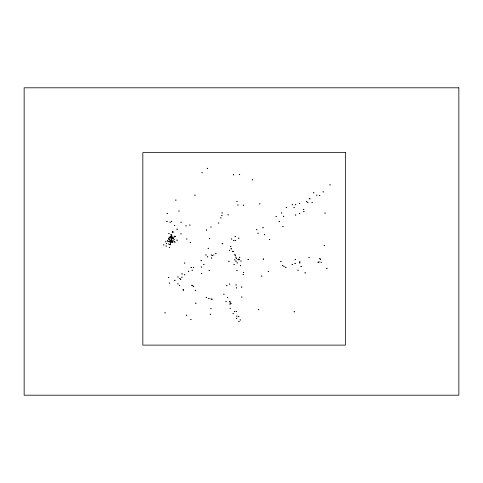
<?xml version="1.0" encoding="UTF-8"?>
<svg xmlns="http://www.w3.org/2000/svg" width="483" height="483" viewBox="0 0 483 483"><rect width="100%" height="100%" fill="white"/><g stroke="black" fill="none" stroke-linecap="round" stroke-linejoin="round"><path stroke-width="0.72" d="M168.652 238.705C169.938 240.087 167.619 237.98 168.597 238.795M169.068 241.566C167.939 241.645 169.768 241.265 170.215 241.138M170.185 241.041C169.889 240.522 170.928 239.785 171.882 240.492C171.749 240.794 170.565 239.61 170.559 240.739C169.63 241.838 169.793 242.677 169.086 241.518M171.93 236.006C171.628 234.901 169.901 236.779 171.187 236.133C171.918 235.716 172.594 236.622 171.9 236.115M172.89 232.22C172.654 233.663 173.192 230.693 172.823 231.955M174.774 236.465L174.943 236.127L174.961 236.573M213.945 255.205L213.776 254.752M263.313 259.051C264.533 259.311 262.106 258.93 263.344 258.973M172.413 232.154L172.866 232.154M175.275 236.416L175.251 236.374M171.646 237.642C173.518 237.008 169.068 236.93 171.719 237.666M230.916 246.433L230.409 246.692M172.751 232.027C171.634 231.973 173.741 231.496 172.479 231.979M172.081 238.511C171.906 237.684 172.66 239.345 172.117 238.517M174.852 236.205L174.816 236.573M170.209 237.05C170.982 238.21 169.406 235.698 170.233 237.032M171.9 238.101L171.568 237.823L171.719 238.143M230.421 246.39L230.512 246.692M175.19 236.543L175.287 236.314M172.413 232.323L172.799 232.124M171.821 238.149L171.719 238.602L171.67 238.131M230.789 246.324L230.457 246.354L230.862 246.366M170.3 240.268L169.913 240.474L170.372 240.377M169.901 239.188L169.684 239.622L169.781 239.097M169.364 241.403C169.044 241.808 169.467 240.323 169.455 241.452M239.29 259.522L239.508 259.178L239.182 259.528M168.422 239.121L168.362 239.188M170.052 237.262L169.648 237.527L170.155 237.346M169.509 239.459L169.714 239.085L169.479 239.363M231.224 248.92C232.432 248.709 229.866 248.854 231.2 248.842M163.628 244.893L164.105 244.947L163.628 244.863M165.615 241.832L166.092 241.886L165.615 241.814M166.75 221.619L167.233 221.649L166.75 221.619M167.033 213.48L167.516 213.534L167.033 213.462M166.001 246.022L166.478 246.076L166.001 246.004M166.315 243.716L166.798 243.746L166.315 243.698M164.878 312.851L165.361 312.899L164.884 312.815M167.516 240.733L167.999 240.788L167.523 240.715M167.855 241.621L168.338 241.651L167.855 241.621M168.724 233.567L169.201 233.615L168.724 233.549M168.688 244.012L169.171 244.06L168.688 243.993M169.056 237.805L169.539 237.859L169.062 237.775M169.944 222.18L170.421 222.234L169.95 222.144M169.237 247.658L169.72 247.694L169.237 247.658M168.507 277.653L168.984 277.701L168.507 277.616M169.889 244.386L170.372 244.422L169.895 244.368M169.974 244.76L170.457 244.796L169.98 244.742M170.312 243.178C170.879 243.637 170.632 241.554 170.312 243.16M170.541 241.832L171.024 241.886L170.547 241.802M170.861 234.4L171.495 234.315L170.861 234.382M169.237 283.074L169.72 283.11L169.243 283.056M171.38 221.268L171.857 221.317L171.38 221.25M170.964 238.771L171.67 238.922L170.964 238.759M171.193 241.536L171.676 241.572L171.193 241.536M171.429 239.393C172.292 240.286 171.652 239.031 171.435 239.357M171.646 242.212L172.129 242.261L171.652 242.176M172.063 237.376L172.546 237.413L172.063 237.358M172.165 237.751L172.648 237.787L172.165 237.739M172.401 241.699L172.878 241.735L172.401 241.699M172.534 242.291L173.011 242.339L172.534 242.255M172.902 237.213L173.379 237.268L172.902 237.201M172.817 240.359L173.3 240.389L172.817 240.341M173.282 238.342L173.765 238.379L173.288 238.324M173.886 239.308L174.363 239.363L173.892 239.278M174.417 225.483L174.9 225.519L174.423 225.464M174.067 241.403L174.55 241.44L174.073 241.385M174.2 236.839L174.683 236.875L174.206 236.821M175.637 200.083L176.12 200.137L175.643 200.065M174.719 242.128L175.202 242.164L174.725 242.11M174.568 280.255L175.051 280.291L174.568 280.255M176.856 229.159L177.339 229.196L176.856 229.159M176.808 240.117C177.986 240.999 177.092 239.574 176.808 240.117M178.849 211.041L179.332 211.071L178.849 211.023M177.726 276.976L178.209 277.031L177.732 276.946M177.78 283.907L178.257 283.956L177.78 283.889M180.871 222.18L181.348 222.234L180.877 222.144M180.787 233.863L181.27 233.893L180.787 233.844M179.265 285.465L179.748 285.495L179.265 285.465M179.73 278.377L180.213 278.407L179.73 278.377M180.521 279.367L180.998 279.403L180.521 279.349M181.723 277.194L182.2 277.248L181.729 277.157M181.819 273.921L182.302 273.952L181.819 273.921M183.075 290.029L183.558 290.078L183.081 289.993M183.075 289.788L183.534 289.945L183.075 289.77M184.464 263.042L184.941 263.096L184.47 263.012M185.846 225.857L186.329 225.911L185.852 225.845M184.512 274.803L184.995 274.857L184.512 274.785M186.619 239.013L187.096 239.067L186.625 238.982M186.402 315.158L186.879 315.212L186.408 315.121M189.71 225.054L190.187 225.108L189.716 225.018M188.406 271.235L188.883 271.283L188.406 271.217M190.127 242.369L190.61 242.406L190.127 242.369M190.96 267.582L191.443 267.618L190.96 267.582M192.029 270.184L192.512 270.239L192.035 270.154M194.77 195.144L195.253 195.198L194.776 195.126M191.666 285.248L192.143 285.284L191.666 285.248M190.694 319.643L191.177 319.692L190.7 319.607M192.53 285.761L193.013 285.809L192.536 285.725M193.333 267.341L193.816 267.395L193.339 267.304M193.369 286.673L193.852 286.709L193.369 286.673M195.192 290.404L195.669 290.458L195.192 290.368M195.543 303.131L196.02 303.167L195.543 303.131M201.876 172.781L202.353 172.829L201.876 172.745M200.94 260.711L201.417 260.742L200.94 260.711M201.169 267.045L201.653 267.099L201.176 267.008M201.272 273.626L201.755 273.656L201.272 273.626M203.675 264.654L204.158 264.708L203.681 264.636M207.153 168.295L207.636 168.35L207.159 168.259M206.301 229.993L206.784 230.029L206.301 229.993M205.818 254.964L206.295 255.012L205.818 254.927M207.388 256.841L207.865 256.896L207.388 256.823M206.132 297.329L206.615 297.365L206.138 297.311M208.088 248.28L208.571 248.31L208.088 248.262M209.374 238.668L209.857 238.717L209.374 238.65M209.024 270.619L209.507 270.667L209.024 270.601M210.811 227.016L211.294 227.064L210.817 226.98M208.608 298.675L209.091 298.705L208.608 298.675M211.246 255.042L211.729 255.096L211.252 255.012M211.331 258.025L211.814 258.061L211.331 258.007M210.129 314.192L210.606 314.246L210.129 314.173M210.962 298.971L211.445 299.019L210.962 298.953M212.502 255.634L212.979 255.688L212.502 255.616M210.781 308.74L211.258 308.794L210.781 308.709M211.85 299.182L212.327 299.237L211.85 299.164M215.605 253.702L216.088 253.738L215.605 253.702M218.485 223.013L218.962 223.068L218.485 222.977M220.671 217.887L221.154 217.936L220.677 217.851M221.691 215.333L222.174 215.37L221.691 215.315M221.926 212.918L222.403 212.967L221.926 212.9M222.059 243.631L222.947 243.879L222.065 243.601M223.695 294.165L224.178 294.213L223.695 294.147M227.904 214.85L228.387 214.905L227.91 214.832M225.869 301.597L226.346 301.652L225.869 301.585M226.605 285.707L227.082 285.737L226.605 285.688M227.354 297.329L227.837 297.365L227.354 297.311M228.688 261.249L229.171 261.279L228.688 261.249M229.34 250.345L229.823 250.381L229.347 250.327M229.407 284.064L229.89 284.119L229.413 284.034M233.289 174.713C234.164 175.371 233.663 174.695 233.289 174.677M231.484 239.013L231.961 239.067L231.484 238.982M229.624 301.44L230.107 301.489L229.63 301.422M229.775 304.042L230.258 304.079L229.775 304.042M229.944 302.189L230.427 302.243L229.944 302.171M229.993 308.232L230.476 308.263L229.999 308.214M232.269 251.287L232.752 251.317L232.269 251.287M230.777 303.535L231.26 303.584L230.783 303.499M233.15 251.311L233.633 251.365L233.156 251.275M233.621 240.655L234.098 240.703L233.621 240.637M233.941 264.442L234.418 264.491L233.941 264.406M235.022 236.519L235.505 236.567L235.028 236.483M235.106 240.655L235.589 240.685L235.112 240.637M234.726 254.293L235.203 254.342L234.726 254.257M234.623 259.824L235.106 259.872L234.623 259.806M236.815 201.375L237.292 201.405L236.815 201.357M233.005 313.709L233.482 313.763L233.005 313.69M235.022 255.338L235.505 255.392L235.028 255.32M235.662 257.137L236.139 257.173L235.662 257.119M235.728 261.086L236.205 261.122L235.728 261.086M237.751 204.997L238.228 205.034L237.751 204.979M236.211 258.236L236.694 258.272L236.211 258.224M239.32 174.58L239.803 174.611L239.32 174.562M234.539 311.644L235.022 311.692L234.545 311.607M235.909 284.928L236.392 284.976L235.915 284.892M237.044 262.885L237.527 262.933L237.05 262.867M236.241 287.904L236.724 287.959L236.247 287.892M236.779 270.48L237.262 270.534L236.779 270.462M238.602 238.131L239.085 238.161L238.602 238.113M237.884 259.739L238.367 259.776L237.884 259.739M236.211 311.505L236.694 311.541L236.211 311.505M238.481 259.154L238.964 259.202L238.487 259.136M236.447 318.273L236.924 318.321L236.447 318.255M236.628 316.124L237.111 316.16L236.628 316.105M238.868 259.661C239.689 260.428 238.91 258.725 238.868 259.661M239.471 257.27L239.948 257.324L239.471 257.24M240.305 265.704L240.788 265.735L240.305 265.704M238.602 316.661L239.079 316.715L238.602 316.643M240.806 261.001L241.289 261.055L240.812 260.971M238.819 321.575L239.296 321.612L238.819 321.557M243.263 205.13L243.74 205.184L243.269 205.1M240.069 319.939L240.552 319.969L240.075 319.921M241.373 287.047L241.856 287.083L241.373 287.047M241.609 297.033L242.086 297.087L241.609 297.021M243.076 274.537L243.559 274.567L243.082 274.519M243.36 272.575L243.843 272.611L243.366 272.557M247.96 259.582L248.437 259.619L247.96 259.582M252.235 179.869L252.718 179.917L252.235 179.851M256.594 229.751L257.077 229.787L256.6 229.733M257.85 233.186L258.333 233.223L257.85 233.174M259.57 203.898L260.053 203.947L259.57 203.88M258.314 309.651L258.797 309.706L258.32 309.621M262.812 227.741L263.295 227.771L262.812 227.741M261.508 276.065L261.991 276.119L261.514 276.034M264.418 234.72L264.895 234.768L264.418 234.684M268.192 271.531L268.675 271.579L268.192 271.512M269.393 239.393L269.876 239.441L269.399 239.357M275.944 216.626L276.427 216.674L275.95 216.589M279.053 221.401L279.536 221.437L279.053 221.401M281.474 212.973L281.957 213.021L281.48 212.937M280.671 261.538L281.154 261.575L280.671 261.538M282.76 226.394L283.243 226.43L282.766 226.376M283.412 216.245L283.895 216.299L283.418 216.215M282.531 265.378L283.008 265.433L282.531 265.348M283.781 266.266L284.264 266.32L283.787 266.23M286.105 207.467L286.582 207.521L286.111 207.436M285.538 267.286L286.021 267.322L285.538 267.286M292.155 204.756L292.632 204.81L292.161 204.72M293.906 207.304L294.389 207.358L293.912 207.292M292.052 264.358L292.535 264.412L292.052 264.346M295.379 204.756L295.856 204.81L295.385 204.72M295.427 215.013L295.91 215.062L295.433 214.977M294.896 263.422L295.373 263.452L294.896 263.422M295.077 259.474L295.56 259.528L295.083 259.437M294.038 311.801L294.521 311.837L294.038 311.801M299.321 203.307L299.804 203.355L299.321 203.289M299.436 213.51L299.919 213.558L299.442 213.474M297.848 270.184L298.331 270.239L297.854 270.154M299.52 262.939L300.003 262.987L299.526 262.903M299.575 261.919L300.052 261.949L299.575 261.919M300.873 266.453L301.356 266.489L300.873 266.453M303.33 209.399L303.813 209.435L303.33 209.399M303.68 211.415L304.163 211.451L303.686 211.397M306.542 201.562L307.019 201.598L306.542 201.544M304.954 272.871L305.437 272.907L304.954 272.871M307.641 202.395L308.124 202.443L307.647 202.377M309.132 198.664L309.609 198.712L309.132 198.646M309.73 198.821L310.213 198.875L309.736 198.791M308.86 257.566L309.343 257.602L308.866 257.548M311.921 202.474L312.398 202.528L311.921 202.455M313.491 192.838L313.968 192.886L313.497 192.802M316.697 195.223C317.572 195.204 316.872 194.921 316.703 195.21M319.408 195.44L319.891 195.476L319.408 195.44M317.953 262.347L318.43 262.396L317.953 262.329M318.689 261.919L319.172 261.949L318.689 261.919M319.625 258.32L320.102 258.369L319.625 258.302M320.175 259.232L320.658 259.268L320.175 259.232M323.012 191.866L323.495 191.92L323.018 191.854M321.008 262.215L321.491 262.263L321.014 262.178M324.836 213.081L325.319 213.13L324.842 213.045M324.165 245.352L324.648 245.4L324.171 245.316M326.593 268.252L327.076 268.288L326.593 268.252M329.847 184.886L330.33 184.941L329.853 184.868M458.85 87.803L24.15 87.803L24.15 395.197L458.85 395.197L458.85 87.803M345.417 152.556L142.835 152.556L142.835 345.116L345.417 345.116L345.417 152.556"/></g></svg>
